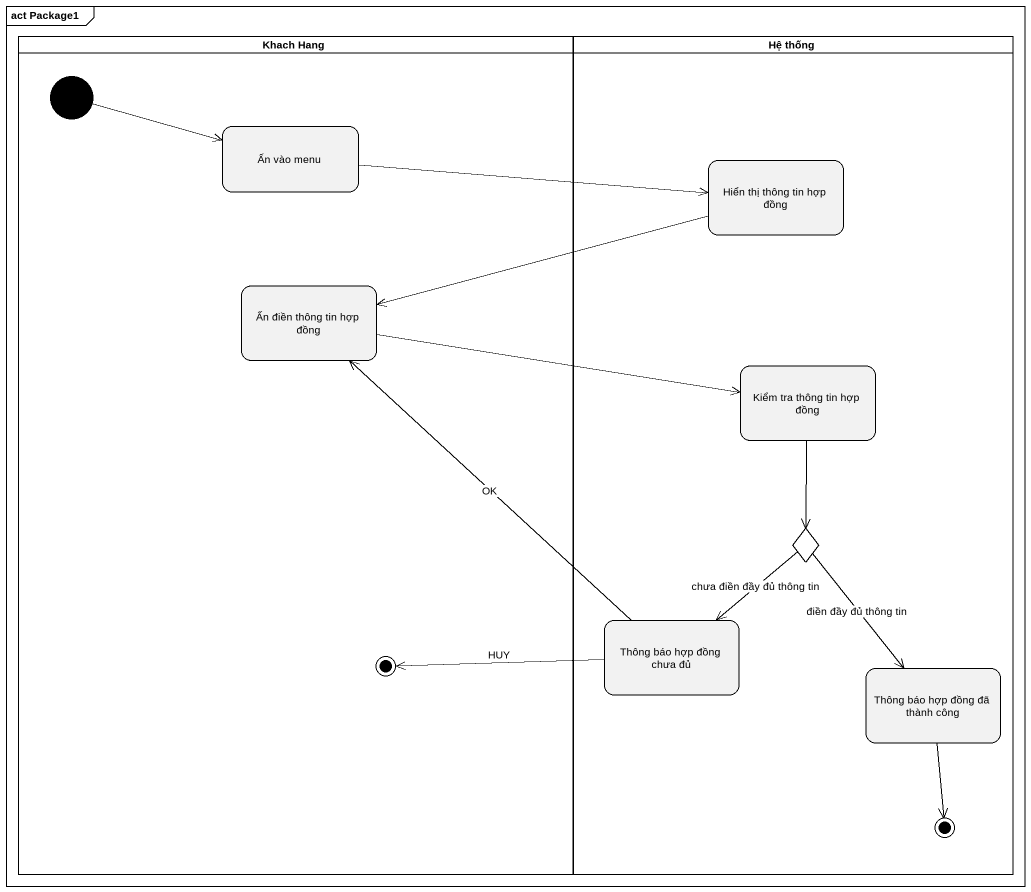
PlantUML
@startuml
mainframe act Package1
hide empty description
state "Khach Hang" as Khach_Hang <<partition>> {
  state "Ấn vào menu" as Ấn_vào_menu
  state "Ấn điền thông tin hợp đồng" as Ấn_điền_thông_tin_hợp_đồng
  state final1 <<end>>
  [*] -right-> Ấn_vào_menu
}
state "Hệ thống" as Hệ_thống <<partition>> {
  state "Hiển thị thông tin hợp đồng" as Hiển_thị_thông_tin_hợp_đồng
  state "Kiểm tra thông tin hợp đồng" as Kiểm_tra_thông_tin_hợp_đồng
  state choice1 <<choice>>
  state "Thông báo hợp đồng chưa đủ" as Thông_báo_hợp_đồng_chưa_đủ
  state "Thông báo hợp đồng đã thành công" as Thông_báo_hợp_đồng_đã_thành
  Thông_báo_hợp_đồng_đã_thành --> [*]
}
Ấn_vào_menu -right-> Hiển_thị_thông_tin_hợp_đồng
Hiển_thị_thông_tin_hợp_đồng -left-> Ấn_điền_thông_tin_hợp_đồng
Ấn_điền_thông_tin_hợp_đồng -right-> Kiểm_tra_thông_tin_hợp_đồng
Kiểm_tra_thông_tin_hợp_đồng --> choice1
choice1 --> Thông_báo_hợp_đồng_chưa_đủ : chưa điền đầy đủ thông tin
choice1 --> Thông_báo_hợp_đồng_đã_thành : điền đầy đủ thông tin
Thông_báo_hợp_đồng_chưa_đủ -up-> Ấn_điền_thông_tin_hợp_đồng : OK
Thông_báo_hợp_đồng_chưa_đủ -left-> final1 : HUY
@enduml
